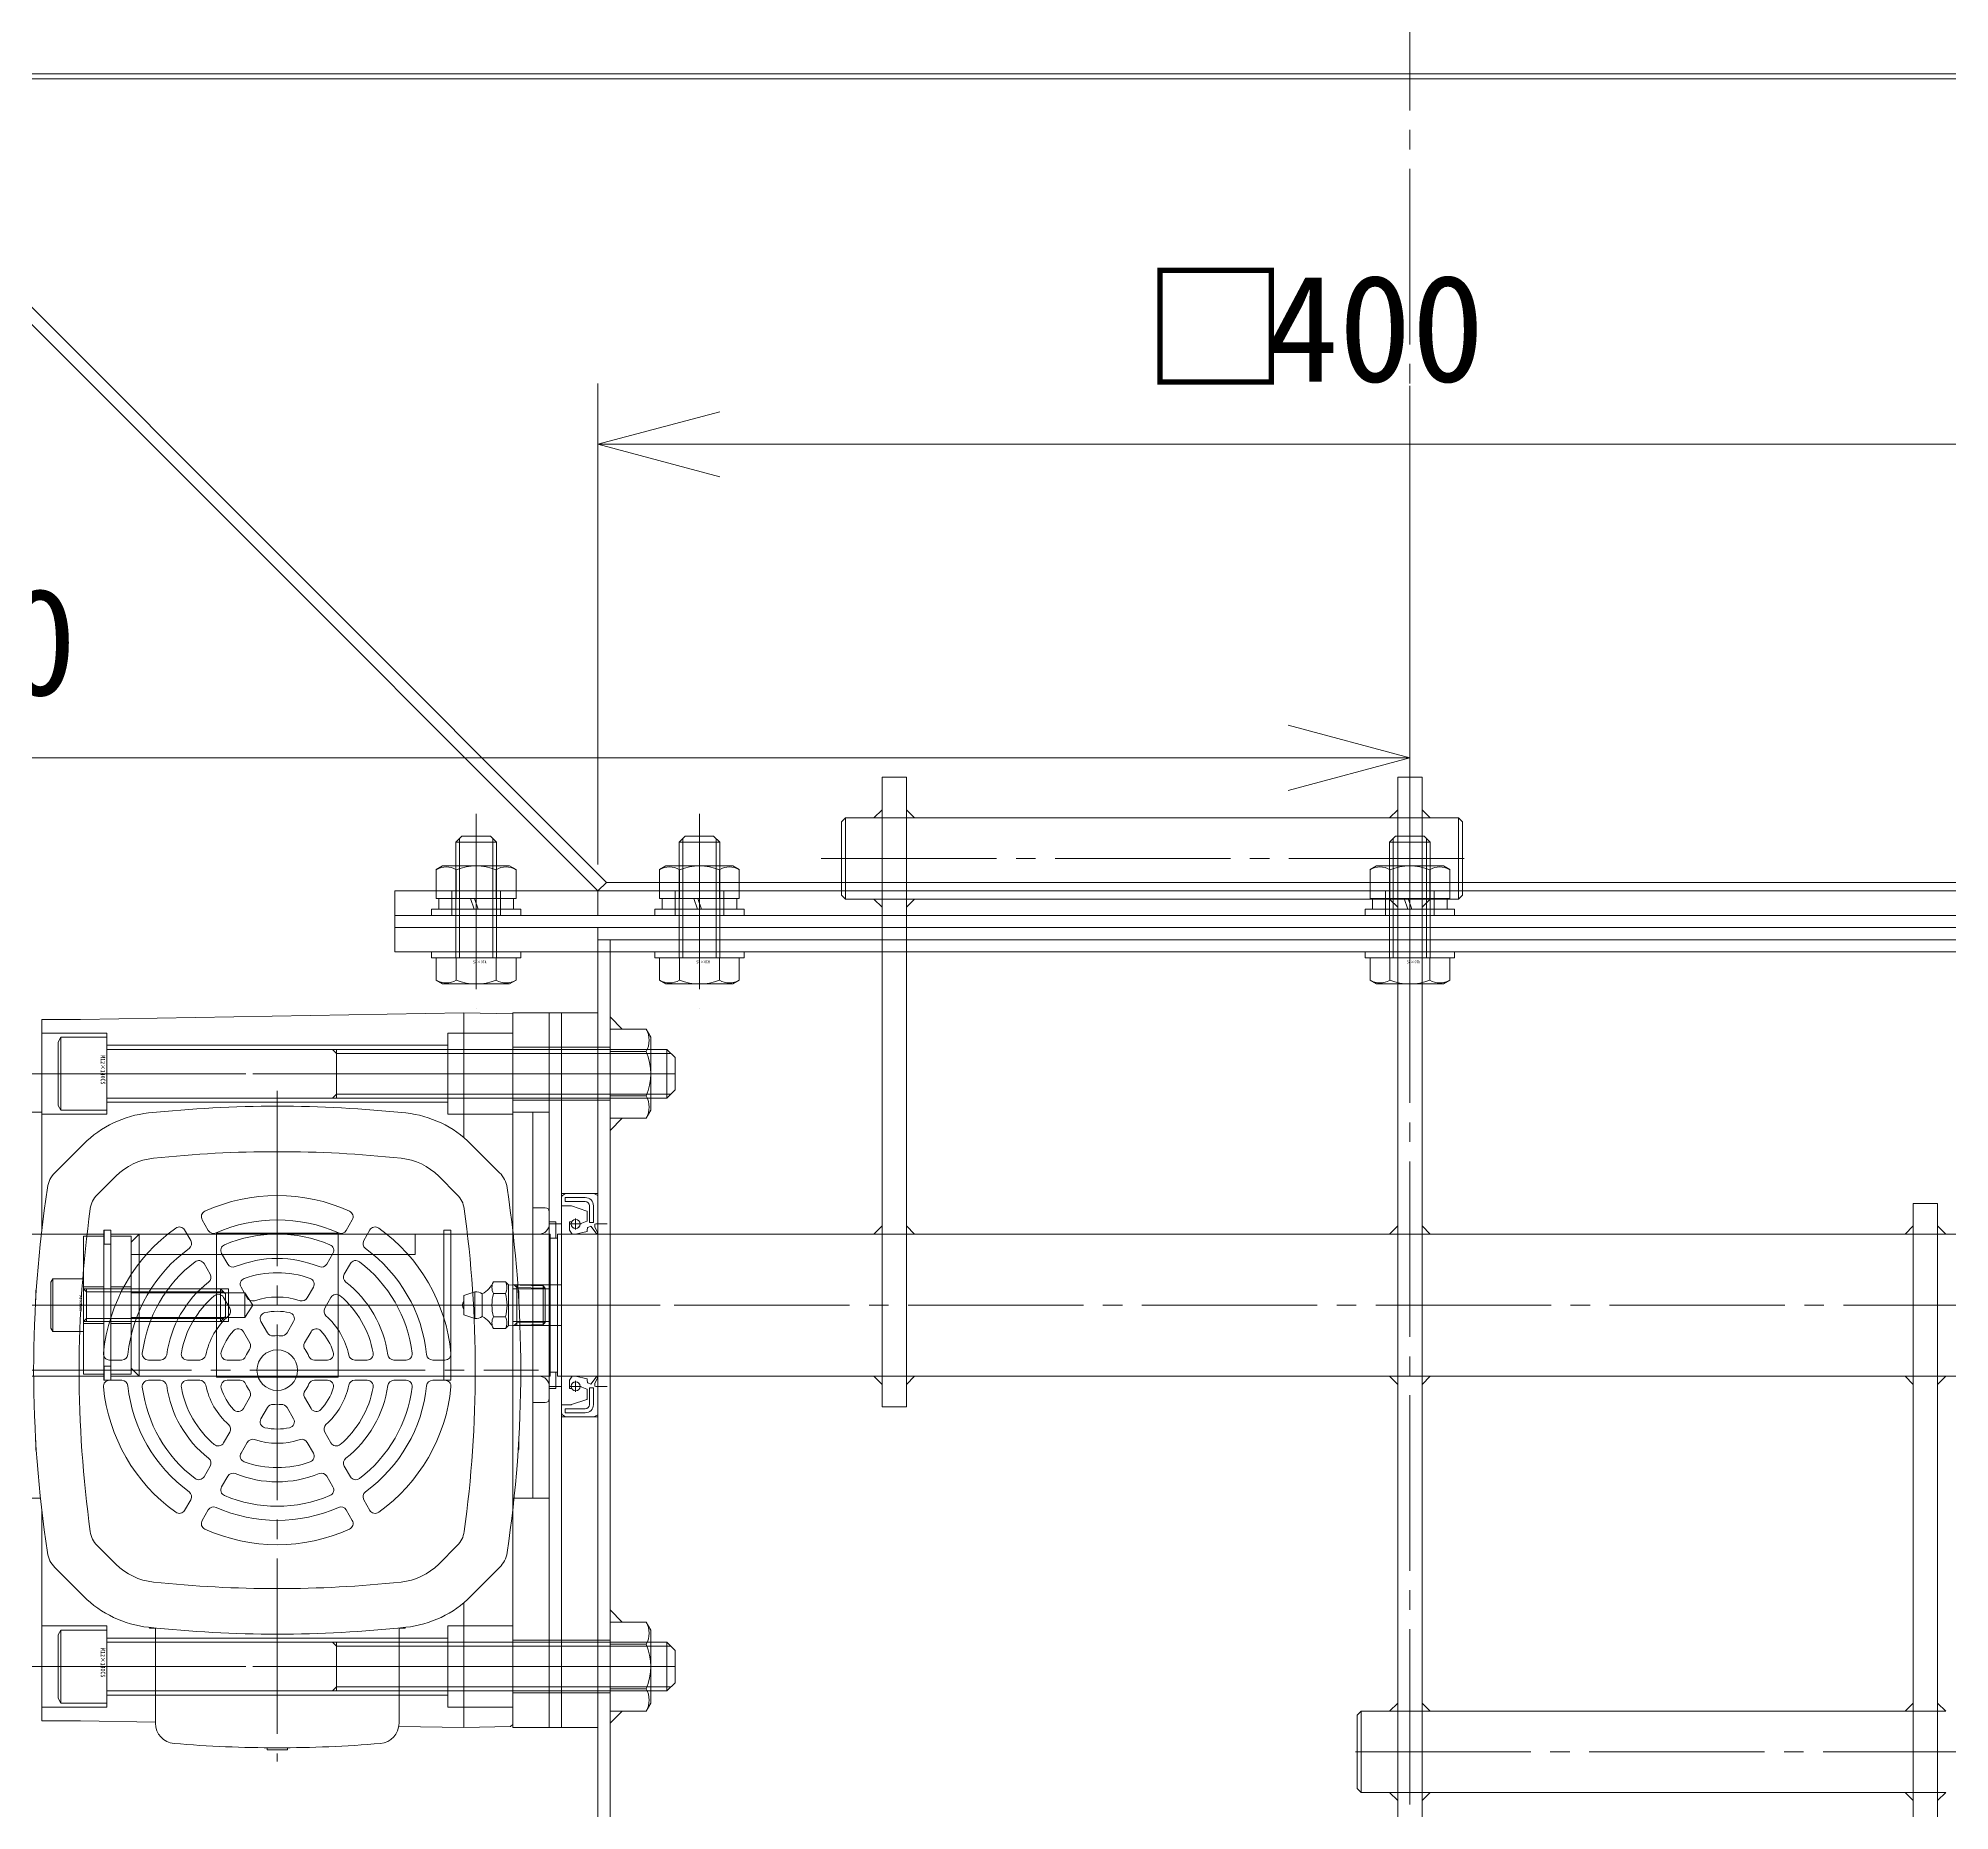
# Model space of a CAD drawing. Units: millimetres at full size. Extents: x -24503 to 24503, y -7436 to 7436.
# Drawn here: x 6899.1 to 7370, y 3170.4 to 3606.9 of the extents above; entities that cross this region are included whole.
import ezdxf
from ezdxf.enums import TextEntityAlignment as Align

# ---------------------------------------------------------------- set-up
doc = ezdxf.new("R2010")
doc.units = ezdxf.units.MM
doc.header["$LTSCALE"] = 4.8
doc.linetypes.add('CHAIN2', pattern=[12, 9, -1, 1, -1])
for name, color, linetype, lineweight in [('0-2_08_DIM', 3, 'Continuous', 9), ('0-4_0', 2, 'Continuous', 9), ('0-8_10_DRAFT', 1, 'Continuous', 9), ('0-C_01_外形線', 134, 'Continuous', 9), ('0-D_03_かくれ線', 5, 'Continuous', 9), ('0-F_04_中心線', 4, 'CHAIN2', 9), ('1-0_02_細線', 6, 'Continuous', 9)]:
    doc.layers.add(name, color=color, linetype=linetype, lineweight=lineweight)
doc.styles.add('Arial', font='')
doc.styles.add('ＭＳ ゴシック', font='')
doc.styles.get('Arial').set_extended_font_data('Arial')
doc.styles.get('ＭＳ ゴシック').set_extended_font_data('MS Gothic')

# ---------------------------------------------------------------- blocks, each defined once
blk = doc.blocks.new('STWS35a_1_1_1')
at = {"layer": '0-4_0'}
for points in [[(1.6, 20.5), (0, 20.5), (0, 16.5), (1.6, 16.5)], [(1.6, -20.5), (0, -20.5), (0, -16.5), (1.6, -16.5)]]:
    blk.add_lwpolyline(points, close=True, dxfattribs=at)
at = {"layer": '0-8_10_DRAFT'}
blk.add_line((1.6, 0), (0, 0), dxfattribs=at)
blk = doc.blocks.new('A$C04153C8E_1_1_1')
at = {"layer": '0-4_0'}
for points in [[(0, 18.5), (-1.6, 18.5), (-1.6, 15), (0, 15)], [(0, -18.5), (-1.6, -18.5), (-1.6, -15), (0, -15)]]:
    blk.add_lwpolyline(points, close=True, dxfattribs=at)
at = {"layer": '0-8_10_DRAFT'}
blk.add_line((0, 0), (-1.6, 0), dxfattribs=at)
blk = doc.blocks.new('GM-SHYF-RH 0.4kW、1／160、＊＊V、60Hzd_1_1')
at = {"layer": '0-4_0'}
for p, q in [((-21, 71.991), (-115.5, 70.342)), ((-21, 71.991), (-21, 41.238)), ((-9, 71.782), (-21, 71.991)), ((-9, 18.615), (-9, 71.782)), ((-125, 70.342), (-125, 18.618)), ((-115.5, 70.342), (-125, 70.342)), ((-109, 64), (-25, 64)), ((-130, 47.5), (-130, -47.5)), ((-130, 47.5), (-125, 47.5)), ((-109, 50), (-25, 50)), ((-9, 47.5), (-4, 47.5)), ((-4, 0), (-4, 47.5)), ((-121.764, 32.616), (-114.697, 39.682)), ((-12.236, 32.616), (-19.303, 39.682)), ((-111.351, 27.184), (-106.775, 31.76)), ((-22.649, 27.184), (-27.225, 31.76)), ((-133, 24), (-130, 24)), ((-1, 24), (-4, 24)), ((-134, 23), (-134, 0)), ((-85.488, 21.023), (-83.981, 18.412)), ((-50.019, 18.412), (-48.512, 21.023)), ((0, 23), (0, 0)), ((-89.818, 18.523), (-88.311, 15.912)), ((-45.689, 15.912), (-44.182, 18.523)), ((-85.04, 10.246), (-83.526, 7.625)), ((-80.709, 12.746), (-79.196, 10.125)), ((-54.804, 10.125), (-53.291, 12.746)), ((-50.474, 7.625), (-48.96, 10.246)), ((-134, -23), (-134, 0)), ((-126.5, 1.331), (-126.5, 3.5)), ((-80.236, 1.925), (-78.708, -0.721)), ((-75.906, 4.425), (-74.378, 1.779)), ((-59.622, 1.779), (-58.094, 4.425)), ((-55.292, -0.721), (-53.764, 1.925)), ((-7.5, 1.331), (-7.5, 3.5)), ((-4, 0), (-4, -47.5)), ((0, -23), (0, 0)), ((-71.02, -4.038), (-69.418, -6.813)), ((-64.582, -6.813), (-62.98, -4.038)), ((-75.35, -6.538), (-73.748, -9.313)), ((-60.252, -9.313), (-58.65, -6.538)), ((-105.292, -13.5), (-108.307, -13.5)), ((-95.723, -13.5), (-98.749, -13.5)), ((-86.085, -13.5), (-89.142, -13.5)), ((-76.165, -13.5), (-79.369, -13.5)), ((-54.631, -13.5), (-57.835, -13.5)), ((-44.858, -13.5), (-47.915, -13.5)), ((-35.251, -13.5), (-38.277, -13.5)), ((-25.693, -13.5), (-28.708, -13.5)), ((-105.292, -18.5), (-108.307, -18.5)), ((-95.723, -18.5), (-98.749, -18.5)), ((-86.085, -18.5), (-89.142, -18.5)), ((-76.165, -18.5), (-79.369, -18.5)), ((-54.631, -18.5), (-57.835, -18.5)), ((-44.858, -18.5), (-47.915, -18.5)), ((-35.251, -18.5), (-38.277, -18.5)), ((-25.693, -18.5), (-28.708, -18.5)), ((-75.35, -25.462), (-73.748, -22.687)), ((-60.252, -22.687), (-58.65, -25.462)), ((-133, -24), (-130, -24)), ((-71.02, -27.962), (-69.418, -25.187)), ((-64.582, -25.187), (-62.98, -27.962)), ((-1, -24), (-4, -24)), ((-80.236, -33.925), (-78.708, -31.278)), ((-55.292, -31.278), (-53.764, -33.925)), ((-126.5, -33.33), (-126.5, -35.5)), ((-75.906, -36.425), (-74.378, -33.778)), ((-59.622, -33.778), (-58.094, -36.425)), ((-7.5, -33.33), (-7.5, -35.5)), ((-85.04, -42.245), (-83.526, -39.625)), ((-80.709, -44.745), (-79.196, -42.125)), ((-54.804, -42.125), (-53.291, -44.745)), ((-50.474, -39.625), (-48.96, -42.245)), ((-130, -47.5), (-125.345, -47.5)), ((-125, -50.618), (-125, -102.342)), ((-89.818, -50.523), (-88.311, -47.911)), ((-85.488, -53.023), (-83.981, -50.411)), ((-50.019, -50.411), (-48.512, -53.023)), ((-45.689, -47.911), (-44.182, -50.523)), ((-9, -50.614), (-9, -103.282)), ((-8.655, -47.5), (-4, -47.5)), ((-111.351, -59.184), (-106.775, -63.76)), ((-22.649, -59.184), (-27.225, -63.76)), ((-121.764, -64.615), (-114.697, -71.682)), ((-12.236, -64.615), (-19.303, -71.682)), ((-21, -73.238), (-21, -103.991)), ((-98.5, -79.345), (-98.5, -79.5)), ((-98.5, -79.5), (-96.992, -79.5)), ((-97, -102.939), (-97, -79.5)), ((-37.008, -79.5), (-35.5, -79.5)), ((-37, -102.939), (-37, -79.499)), ((-35.5, -79.345), (-35.5, -79.5)), ((-109, -82), (-25, -82)), ((-109, -96), (-25, -96)), ((-115.5, -102.342), (-125, -102.342)), ((-96.992, -102.665), (-115.5, -102.342)), ((-9, -103.282), (-9.499, -103.791)), ((-21, -103.991), (-37.06, -103.711)), ((-9.499, -103.791), (-21, -103.991)), ((-69.5, -109.5), (-69.5, -108.989)), ((-69.5, -109.5), (-64.5, -109.5)), ((-64.5, -109.5), (-64.5, -108.989))]:
    blk.add_line(p, q, dxfattribs=at)
at = {"layer": '0-4_0', "linetype": 'CHAIN2'}
for p, q in [((-127.544, 57), (-6.243, 57)), ((-67, 52.811), (-67, -112.331)), ((-131.331, -16), (-2.669, -16)), ((-127.544, -89), (-6.243, -89))]:
    blk.add_line(p, q, dxfattribs=at)
at = {"layer": '0-4_0'}
for points in [[(-125, 67), (-109, 67), (-109, 47), (-125, 47)], [(-9, 67), (-25, 67), (-25, 47), (-9, 47)], [(-125, -79), (-109, -79), (-109, -99), (-125, -99)], [(-9, -79), (-25, -79), (-25, -99), (-9, -99)]]:
    blk.add_lwpolyline(points, dxfattribs=at)
blk.add_circle((-67, -16), 5, dxfattribs=at)
for centre, radius, start, end in [((-95.888, 20.873), 26.6, 96.05199, 135), ((-67, -251.6), 300.6, 83.94801, 96.05199), ((-38.112, 20.873), 26.6, 45, 83.94801), ((-67, -251.6), 289.397, 90, 96.05199), ((-67, -251.6), 289.397, 83.94801, 90), ((-95.888, 20.873), 15.397, 96.05199, 135), ((-38.112, 20.873), 15.397, 45, 83.94801), ((173.6, -16), 300.6, 171.40292, 180), ((-117.097, 27.949), 6.6, 135, 171.40292), ((-16.903, 27.949), 6.6, 8.59708, 45), ((-307.6, -16), 300.6, 0, 8.59708), ((-133, 23), 1, 90, 180), ((173.6, -16), 289.397, 172.10201, 180), ((-107.109, 22.942), 6, 135, 172.10201), ((-67, -16), 43, 65.53107, 114.46893), ((-26.891, 22.942), 6, 7.89799, 45), ((-307.6, -16), 289.397, 0, 7.89799), ((-1, 23), 1, 0, 90), ((-67, -16), 43, 125.53107, 174.46893), ((-91.117, 17.773), 1.5, 30, 125.53107), ((-84.189, 21.773), 1.5, 114.46893, 210), ((-67, -16), 37, 65.96357, 114.03643), ((-49.811, 21.773), 1.5, 330, 65.53107), ((-42.883, 17.773), 1.5, 54.46893, 150), ((-67, -16), 43, 5.53107, 54.46893), ((-89.61, 15.162), 1.5, 305.96357, 30), ((-82.682, 19.162), 1.5, 210, 294.03643), ((-79.41, 13.496), 1.5, 112.81924, 210), ((-67, -16), 33.5, 67.18076, 112.81924), ((-54.59, 13.496), 1.5, 330, 67.18076), ((-51.318, 19.162), 1.5, 245.96357, 330), ((-44.39, 15.162), 1.5, 150, 234.03643), ((-67, -16), 37, 125.96357, 174.03643), ((-67, -16), 33.5, 127.18076, 172.81924), ((-86.339, 9.496), 1.5, 30, 127.18076), ((-77.897, 10.875), 1.5, 210, 292.07186), ((-67, -16), 27.5, 67.92814, 112.07186), ((-56.103, 10.875), 1.5, 247.92814, 330), ((-47.661, 9.496), 1.5, 52.81924, 150), ((-67, -16), 33.5, 7.18076, 52.81924), ((-67, -16), 37, 5.96357, 54.03643), ((-67, -16), 27.5, 127.92814, 172.07186), ((-84.826, 6.875), 1.5, 307.92814, 30), ((-74.607, 5.175), 1.5, 109.75965, 210), ((-67, -16), 24, 70.24035, 109.75965), ((-59.393, 5.175), 1.5, 330, 70.24035), ((-49.174, 6.875), 1.5, 150, 232.07186), ((-67, -16), 27.5, 7.92814, 52.07186), ((-126, 3.5), 0.5, 133.31043, 180), ((-67, -16), 24, 130.24035, 169.75965), ((-81.535, 1.175), 1.5, 30, 130.24035), ((-73.079, 2.529), 1.5, 210, 288.163), ((-67, -16), 18, 71.837, 108.163), ((-60.921, 2.529), 1.5, 251.837, 330), ((-52.465, 1.175), 1.5, 49.75965, 150), ((-67, -16), 24, 10.24035, 49.75965), ((-8, 3.5), 0.5, 0, 46.68957), ((-67, -16), 18, 131.837, 168.163), ((-80.007, -1.471), 1.5, 311.837, 30), ((-69.721, -3.288), 1.5, 102.07979, 210), ((-67, -16), 14.5, 77.92021, 102.07979), ((-64.279, -3.288), 1.5, 330, 77.92021), ((-53.993, -1.471), 1.5, 150, 228.163), ((-67, -16), 18, 11.837, 48.163), ((-67, -16), 14.5, 137.92021, 162.07979), ((-76.649, -7.288), 1.5, 30, 137.92021), ((-75.047, -10.063), 1.5, 323.57818, 30), ((-68.118, -6.063), 1.5, 210, 276.42182), ((-67, -16), 8.5, 83.57818, 96.42182), ((-65.882, -6.063), 1.5, 263.57818, 330), ((-58.953, -10.063), 1.5, 150, 216.42182), ((-57.351, -7.288), 1.5, 42.07979, 150), ((-67, -16), 14.5, 17.92021, 42.07979), ((-108.307, -12), 1.5, 174.46893, 270), ((-105.292, -12), 1.5, 270, 354.03643), ((-98.749, -12), 1.5, 172.81924, 270), ((-95.723, -12), 1.5, 270, 352.07186), ((-89.142, -12), 1.5, 169.75965, 270), ((-86.085, -12), 1.5, 270, 348.163), ((-79.369, -12), 1.5, 162.07979, 270), ((-76.165, -12), 1.5, 270, 336.42182), ((-67, -16), 8.5, 143.57818, 156.42182), ((-67, -16), 8.5, 23.57818, 36.42182), ((-57.835, -12), 1.5, 203.57818, 270), ((-54.631, -12), 1.5, 270, 17.92021), ((-47.915, -12), 1.5, 191.837, 270), ((-44.858, -12), 1.5, 270, 10.24035), ((-38.277, -12), 1.5, 187.92814, 270), ((-35.251, -12), 1.5, 270, 7.18076), ((-28.708, -12), 1.5, 185.96357, 270), ((-25.693, -12), 1.5, 270, 5.53107), ((173.6, -16), 300.6, 180, 188.59708), ((173.6, -16), 289.397, 180, 187.89799), ((-108.307, -20), 1.5, 90, 185.53107), ((-105.292, -20), 1.5, 5.96357, 90), ((-98.749, -20), 1.5, 90, 187.18076), ((-95.723, -20), 1.5, 7.92814, 90), ((-89.142, -20), 1.5, 90, 190.24035), ((-86.085, -20), 1.5, 11.837, 90), ((-79.369, -20), 1.5, 90, 197.92021), ((-76.165, -20), 1.5, 23.57818, 90), ((-57.835, -20), 1.5, 90, 156.42182), ((-54.631, -20), 1.5, 342.07979, 90), ((-47.915, -20), 1.5, 90, 168.163), ((-44.858, -20), 1.5, 349.75965, 90), ((-38.277, -20), 1.5, 90, 172.07186), ((-35.251, -20), 1.5, 352.81924, 90), ((-28.708, -20), 1.5, 90, 174.03643), ((-25.693, -20), 1.5, 354.46893, 90), ((-307.6, -16), 289.397, 352.10201, 0), ((-307.6, -16), 300.6, 351.40292, 0), ((-133, -23), 1, 180, 270), ((-67, -16), 43, 185.53107, 234.46893), ((-67, -16), 37, 185.96357, 234.03643), ((-67, -16), 33.5, 187.18076, 232.81924), ((-67, -16), 27.5, 187.92814, 232.07186), ((-67, -16), 24, 190.24035, 229.75965), ((-67, -16), 18, 191.837, 228.163), ((-67, -16), 14.5, 197.92021, 222.07979), ((-67, -16), 8.5, 203.57818, 216.42182), ((-75.047, -21.937), 1.5, 330, 36.42182), ((-58.953, -21.937), 1.5, 143.57818, 210), ((-67, -16), 8.5, 323.57818, 336.42182), ((-67, -16), 14.5, 317.92021, 342.07979), ((-67, -16), 18, 311.837, 348.163), ((-67, -16), 24, 310.24035, 349.75965), ((-67, -16), 27.5, 307.92814, 352.07186), ((-67, -16), 33.5, 307.18076, 352.81924), ((-67, -16), 37, 305.96357, 354.03643), ((-67, -16), 43, 305.53107, 354.46893), ((-1, -23), 1, 270, 0), ((-76.649, -24.712), 1.5, 222.07979, 330), ((-69.721, -28.712), 1.5, 150, 257.92021), ((-68.118, -25.937), 1.5, 83.57818, 150), ((-67, -16), 8.5, 263.57818, 276.42182), ((-65.882, -25.937), 1.5, 30, 96.42182), ((-64.279, -28.712), 1.5, 282.07979, 30), ((-57.351, -24.712), 1.5, 210, 317.92021), ((-80.007, -30.528), 1.5, 330, 48.163), ((-67, -16), 14.5, 257.92021, 282.07979), ((-53.993, -30.528), 1.5, 131.837, 210), ((-126, -35.5), 0.5, 180, 226.68957), ((-81.535, -33.175), 1.5, 229.75965, 330), ((-74.607, -37.175), 1.5, 150, 250.24035), ((-73.079, -34.528), 1.5, 71.837, 150), ((-67, -16), 18, 251.837, 288.163), ((-60.921, -34.528), 1.5, 30, 108.163), ((-59.393, -37.175), 1.5, 289.75965, 30), ((-52.465, -33.175), 1.5, 210, 310.24035), ((-8, -35.5), 0.5, 313.31043, 0), ((-86.339, -41.495), 1.5, 232.81924, 330), ((-84.826, -38.875), 1.5, 330, 52.07186), ((-77.897, -42.875), 1.5, 67.92814, 150), ((-67, -16), 27.5, 247.92814, 292.07186), ((-67, -16), 24, 250.24035, 289.75965), ((-56.103, -42.875), 1.5, 30, 112.07186), ((-49.174, -38.875), 1.5, 127.92814, 210), ((-47.661, -41.495), 1.5, 210, 307.18076), ((-89.61, -47.161), 1.5, 330, 54.03643), ((-79.41, -45.495), 1.5, 150, 247.18076), ((-67, -16), 33.5, 247.18076, 292.81924), ((-54.59, -45.495), 1.5, 292.81924, 30), ((-44.39, -47.161), 1.5, 125.96357, 210), ((-91.117, -49.773), 1.5, 234.46893, 330), ((-82.682, -51.161), 1.5, 65.96357, 150), ((-67, -16), 37, 245.96357, 294.03643), ((-51.318, -51.161), 1.5, 30, 114.03643), ((-42.883, -49.773), 1.5, 210, 305.53107), ((-107.109, -54.941), 6, 187.89799, 225), ((-84.189, -53.773), 1.5, 150, 245.53107), ((-67, -16), 43, 245.53107, 294.46893), ((-49.811, -53.773), 1.5, 294.46893, 30), ((-26.891, -54.941), 6, 315, 352.10201), ((-117.097, -59.948), 6.6, 188.59708, 225), ((-16.903, -59.948), 6.6, 315, 351.40292), ((-95.888, -52.873), 15.397, 225, 263.94801), ((-38.112, -52.873), 15.397, 276.05199, 315), ((-67, 219.6), 289.397, 263.94801, 270), ((-67, 219.6), 289.397, 270, 276.05199), ((-95.888, -52.873), 26.6, 225, 263.94801), ((-38.112, -52.873), 26.6, 276.05199, 315), ((-67, 219.6), 300.6, 263.94801, 276.05199), ((-92, -102.939), 5, 180, 265.13859), ((-42, -102.939), 5, 274.86141, 0), ((-67, 191), 300, 265.13859, 270), ((-67, 191), 300, 270, 274.86141)]:
    blk.add_arc(centre, radius, start, end, dxfattribs=at)
at = {"layer": '0-8_10_DRAFT'}
for p, q in [((-109.75, 17.5), (-131.5, 17.5)), ((-108, 18.5), (-109.75, 18.5)), ((-109.75, 18.5), (-109.75, -18.5)), ((-108, 18.5), (-108, -18.5)), ((-108, 17.5), (-82, 17.5)), ((-82, 17.7), (-52, 17.7)), ((-52, 17.7), (-52, -17.7)), ((-52, 17.5), (-26, 17.5)), ((-26, 18.5), (-24.25, 18.5)), ((-26, 18.5), (-26, -18.5)), ((-24.25, 18.5), (-24.25, -18.5)), ((-24.25, 17.5), (-2.5, 17.5)), ((0, 0), (-134, 0)), ((-109.75, -17.5), (-131.5, -17.5)), ((-108, -18.5), (-109.75, -18.5)), ((-108, -17.5), (-82, -17.5)), ((-52, -17.5), (-26, -17.5)), ((-26, -18.5), (-24.25, -18.5)), ((-24.25, -17.5), (-2.5, -17.5))]:
    blk.add_line(p, q, dxfattribs=at)
blk.add_lwpolyline([(-82, 17.7), (-82, -17.7), (-52, -17.7)], dxfattribs=at)
for centre, start, end in [((-131.5, 20), 180, 270), ((-2.5, 20), 270, 0), ((-131.5, -20), 90, 180), ((-2.5, -20), 0, 90)]:
    blk.add_arc(centre, 2.5, start, end, dxfattribs=at)
blk = doc.blocks.new('A$C4DAF1A7E_1_1')
at = {"layer": '0-4_0'}
for name in ['GM-SHYF-RH 0.4kW、1／160、＊＊V、60Hzd_1_1', 'STWS35a_1_1_1']:
    blk.add_blockref(name, (-15, 0), dxfattribs=at)
at = {"layer": '0-4_0', "xscale": -1, "rotation": 180}
blk.add_blockref('A$C04153C8E_1_1_1', (-123, 0), dxfattribs=at)
blk = doc.blocks.new('_Open30')
at = {"layer": '0-2_08_DIM'}
blk.add_line((0, 0), (-1, 0), dxfattribs=at)
blk.add_lwpolyline([(-1, 0.26795), (0, 0), (-1, -0.26795)], dxfattribs=at)

msp = doc.modelspace()

# ---------------------------------------------------------------- linework, layer by layer
at = {"layer": '0-2_08_DIM', "color": 4}
for p, q in [((7036.954, 3403.438), (7036.954, 3521.924)), ((7236.954, 3521.343), (7236.954, 3414.716)), ((7066.954, 3506.924), (7406.954, 3506.924)), ((6606.954, 3429.716), (7206.954, 3429.716))]:
    msp.add_line(p, q, dxfattribs=at)
at = {"layer": '0-4_0', "color": 134}
for p, q in [((6986.954, 3390.938), (6986.954, 3387.938)), ((7036.954, 3057.938), (7036.954, 3381.938))]:
    msp.add_line(p, q, dxfattribs=at)
for points in [[(7436.954, 3396.938), (7036.954, 3396.938), (6836.954, 3596.938), (6836.954, 4250.938), (7636.954, 4250.938), (7636.954, 3596.938)], [(6986.954, 3381.938), (7486.954, 3381.938), (7486.954, 3387.938), (6986.954, 3387.938)], [(7015.954, 3190.938), (7015.954, 3366.938), (7024.954, 3366.938), (7024.954, 3190.938)], [(7024.954, 3190.938), (7024.954, 3366.938), (7027.954, 3366.938), (7027.954, 3190.938)], [(7027.954, 3190.938), (7027.954, 3366.938), (7036.954, 3366.938), (7036.954, 3190.938)]]:
    msp.add_lwpolyline(points, close=True, dxfattribs=at)
for points in [[(7171.454, 3390.938), (7302.454, 3390.938), (7486.954, 3390.938)], [(7171.454, 3387.938), (7302.454, 3387.938), (7486.954, 3387.938)]]:
    msp.add_lwpolyline(points, dxfattribs=at)
at = {"layer": '0-C_01_外形線'}
for p, q in [((6836.954, 3596.938), (7636.954, 3596.938)), ((7001.954, 3408.938), (7003.454, 3410.438)), ((7003.454, 3410.438), (7010.454, 3410.438)), ((7011.954, 3408.938), (7010.454, 3410.438)), ((7056.954, 3408.938), (7058.454, 3410.438)), ((7058.454, 3410.438), (7065.454, 3410.438)), ((7066.954, 3408.938), (7065.454, 3410.438)), ((7231.954, 3408.938), (7233.454, 3410.438)), ((7233.454, 3410.438), (7240.454, 3410.438)), ((7241.954, 3408.938), (7240.454, 3410.438)), ((7001.954, 3408.938), (7011.954, 3408.938)), ((7001.954, 3403.088), (7001.954, 3408.938)), ((7011.954, 3403.088), (7011.954, 3408.938)), ((7056.954, 3408.938), (7066.954, 3408.938)), ((7056.954, 3403.088), (7056.954, 3408.938)), ((7066.954, 3403.088), (7066.954, 3408.938)), ((7231.954, 3408.938), (7241.954, 3408.938)), ((7231.954, 3403.088), (7231.954, 3408.938)), ((7241.954, 3403.088), (7241.954, 3408.938)), ((6997.139, 3402.184), (6998.704, 3403.088)), ((6997.139, 3395.088), (6997.139, 3402.184)), ((7015.204, 3403.088), (6998.704, 3403.088)), ((7002.046, 3395.088), (7002.046, 3402.184)), ((7011.861, 3395.088), (7011.861, 3402.184)), ((7016.769, 3402.184), (7015.204, 3403.088)), ((7016.769, 3395.088), (7016.769, 3402.184)), ((7052.139, 3402.184), (7053.704, 3403.088)), ((7052.139, 3395.088), (7052.139, 3402.184)), ((7070.204, 3403.088), (7053.704, 3403.088)), ((7057.046, 3395.088), (7057.046, 3402.184)), ((7066.861, 3395.088), (7066.861, 3402.184)), ((7071.769, 3402.184), (7070.204, 3403.088)), ((7071.769, 3395.088), (7071.769, 3402.184)), ((7227.139, 3402.184), (7228.704, 3403.088)), ((7227.139, 3395.088), (7227.139, 3402.184)), ((7245.204, 3403.088), (7228.704, 3403.088)), ((7232.046, 3395.088), (7232.046, 3402.184)), ((7241.861, 3395.088), (7241.861, 3402.184)), ((7246.769, 3402.184), (7245.204, 3403.088)), ((7246.769, 3395.088), (7246.769, 3402.184)), ((7016.769, 3395.088), (6997.139, 3395.088)), ((7005.544, 3395.088), (6997.754, 3395.088)), ((6997.754, 3395.088), (6997.754, 3392.438)), ((7006.454, 3392.438), (7005.544, 3395.088)), ((7016.154, 3395.088), (7006.544, 3395.088)), ((7007.454, 3392.438), (7006.544, 3395.088)), ((7016.154, 3392.438), (7016.154, 3395.088)), ((7071.769, 3395.088), (7052.139, 3395.088)), ((7060.544, 3395.088), (7052.754, 3395.088)), ((7052.754, 3395.088), (7052.754, 3392.438)), ((7061.454, 3392.438), (7060.544, 3395.088)), ((7071.154, 3395.088), (7061.544, 3395.088)), ((7062.454, 3392.438), (7061.544, 3395.088)), ((7071.154, 3392.438), (7071.154, 3395.088)), ((7246.769, 3395.088), (7227.139, 3395.088)), ((7235.544, 3395.088), (7227.754, 3395.088)), ((7227.754, 3395.088), (7227.754, 3392.438)), ((7236.454, 3392.438), (7235.544, 3395.088)), ((7246.154, 3395.088), (7236.544, 3395.088)), ((7237.454, 3392.438), (7236.544, 3395.088)), ((7246.154, 3392.438), (7246.154, 3395.088)), ((6986.954, 3390.938), (7171.454, 3390.938)), ((7006.454, 3392.438), (6997.754, 3392.438)), ((7016.154, 3392.438), (7007.454, 3392.438)), ((7061.454, 3392.438), (7052.754, 3392.438)), ((7071.154, 3392.438), (7062.454, 3392.438)), ((7236.454, 3392.438), (7227.754, 3392.438)), ((7246.154, 3392.438), (7237.454, 3392.438)), ((6986.954, 3387.938), (7171.454, 3387.938)), ((6997.139, 3380.438), (6997.139, 3374.941)), ((7016.769, 3380.438), (6997.139, 3380.438)), ((7002.046, 3380.438), (7002.046, 3374.941)), ((7011.861, 3380.438), (7011.861, 3374.941)), ((7016.769, 3380.438), (7016.769, 3374.941)), ((7052.139, 3380.438), (7052.139, 3374.941)), ((7071.769, 3380.438), (7052.139, 3380.438)), ((7057.046, 3380.438), (7057.046, 3374.941)), ((7066.861, 3380.438), (7066.861, 3374.941)), ((7071.769, 3380.438), (7071.769, 3374.941)), ((7227.139, 3380.438), (7227.139, 3374.941)), ((7246.769, 3380.438), (7227.139, 3380.438)), ((7232.046, 3380.438), (7232.046, 3374.941)), ((7241.861, 3380.438), (7241.861, 3374.941)), ((7246.769, 3380.438), (7246.769, 3374.941)), ((6997.139, 3374.941), (6998.704, 3374.038)), ((6998.704, 3374.038), (7015.204, 3374.038)), ((7016.769, 3374.941), (7015.204, 3374.038)), ((7052.139, 3374.941), (7053.704, 3374.038)), ((7053.704, 3374.038), (7070.204, 3374.038)), ((7071.769, 3374.941), (7070.204, 3374.038)), ((7227.139, 3374.941), (7228.704, 3374.038)), ((7228.704, 3374.038), (7245.204, 3374.038)), ((7246.769, 3374.941), (7245.204, 3374.038))]:
    msp.add_line(p, q, dxfattribs=at)
for points in [[(6986.954, 3390.938), (7486.954, 3390.938), (7486.954, 3396.938), (6986.954, 3396.938)], [(6995.954, 3390.938), (7017.954, 3390.938), (7017.954, 3392.438), (6995.954, 3392.438)], [(7050.954, 3390.938), (7072.954, 3390.938), (7072.954, 3392.438), (7050.954, 3392.438)], [(7225.954, 3390.938), (7247.954, 3390.938), (7247.954, 3392.438), (7225.954, 3392.438)], [(7017.954, 3381.938), (6995.954, 3381.938), (6995.954, 3380.438), (7017.954, 3380.438)], [(7072.954, 3381.938), (7050.954, 3381.938), (7050.954, 3380.438), (7072.954, 3380.438)], [(7247.954, 3381.938), (7225.954, 3381.938), (7225.954, 3380.438), (7247.954, 3380.438)]]:
    msp.add_lwpolyline(points, close=True, dxfattribs=at)
for centre, radius, start, end in [((6999.592, 3397.934), 4.907, 60.00001, 119.99999), ((7006.954, 3389.308), 13.779, 69.136, 110.864), ((7014.315, 3397.934), 4.907, 60.00001, 119.99999), ((7054.592, 3397.934), 4.907, 60.00001, 119.99999), ((7061.954, 3389.308), 13.779, 69.136, 110.864), ((7069.315, 3397.934), 4.907, 60.00001, 119.99999), ((7229.592, 3397.934), 4.907, 60.00001, 119.99999), ((7236.954, 3389.308), 13.779, 69.136, 110.864), ((7244.315, 3397.934), 4.907, 60.00001, 119.99999), ((6999.592, 3379.191), 4.907, 240.00001, 299.99999), ((7006.954, 3387.817), 13.779, 249.136, 290.864), ((7014.315, 3379.191), 4.907, 240.00001, 299.99999), ((7054.592, 3379.191), 4.907, 240.00001, 299.99999), ((7061.954, 3387.817), 13.779, 249.136, 290.864), ((7069.315, 3379.191), 4.907, 240.00001, 299.99999), ((7229.592, 3379.191), 4.907, 240.00001, 299.99999), ((7236.954, 3387.817), 13.779, 249.136, 290.864), ((7244.315, 3379.191), 4.907, 240.00001, 299.99999)]:
    msp.add_arc(centre, radius, start, end, dxfattribs=at)
at = {"layer": '0-D_03_かくれ線'}
for p, q in [((6839.954, 3598.18), (7633.954, 3598.18)), ((6839.954, 3598.18), (7039.075, 3399.059)), ((7106.954, 3414.938), (7112.954, 3414.938)), ((7112.954, 3414.938), (7233.954, 3414.937)), ((7233.954, 3414.938), (7239.954, 3414.938)), ((7001.954, 3380.438), (7001.954, 3403.088)), ((7002.854, 3380.438), (7002.854, 3403.088)), ((7011.054, 3380.438), (7011.054, 3403.088)), ((7011.954, 3380.438), (7011.954, 3403.088)), ((7056.954, 3380.438), (7056.954, 3403.088)), ((7057.854, 3380.438), (7057.854, 3403.088)), ((7066.054, 3380.438), (7066.054, 3403.088)), ((7066.954, 3380.438), (7066.954, 3403.088)), ((7231.954, 3380.438), (7231.954, 3403.088)), ((7232.854, 3380.438), (7232.854, 3403.088)), ((7241.054, 3380.438), (7241.054, 3403.088)), ((7241.954, 3380.438), (7241.954, 3403.088)), ((7000.954, 3396.938), (7000.954, 3390.938)), ((7012.954, 3396.938), (7012.954, 3390.938)), ((7036.954, 3396.938), (7039.075, 3399.059)), ((7036.954, 3396.938), (7036.954, 3390.938)), ((7055.954, 3396.938), (7055.954, 3390.938)), ((7067.954, 3396.938), (7067.954, 3390.938)), ((7230.954, 3396.938), (7230.954, 3390.938)), ((7242.954, 3396.938), (7242.954, 3390.938)), ((7106.954, 3394.938), (7112.954, 3394.938)), ((7112.954, 3394.938), (7233.954, 3394.937)), ((7233.954, 3394.938), (7239.954, 3394.938)), ((7036.954, 3387.938), (7036.954, 3381.938)), ((7036.954, 3384.938), (7436.954, 3384.938)), ((7036.954, 3384.938), (7036.954, 3381.938)), ((7039.954, 3057.938), (7039.954, 3384.938)), ((7039.954, 3362.907), (7048.816, 3362.907)), ((7039.954, 3362.907), (7039.954, 3340.968)), ((7048.816, 3362.907), (7049.954, 3360.938)), ((6904.653, 3360.938), (6903.953, 3359.725)), ((6903.953, 3344.15), (6903.953, 3359.725)), ((6904.653, 3342.938), (6904.653, 3360.938)), ((6915.953, 3360.938), (6904.653, 3360.938)), ((6915.953, 3342.938), (6915.953, 3360.938)), ((6915.953, 3357.938), (7049.953, 3357.938)), ((6972.535, 3356.938), (6971.535, 3357.938)), ((6972.535, 3345.938), (6972.535, 3357.938)), ((7024.954, 3358.438), (7015.954, 3358.438)), ((7027.954, 3358.438), (7024.954, 3358.438)), ((7036.954, 3358.438), (7027.954, 3358.438)), ((7039.954, 3358.438), (7036.954, 3358.438)), ((7039.954, 3357.422), (7048.816, 3357.422)), ((7049.953, 3357.938), (7053.953, 3357.938)), ((7049.954, 3360.938), (7049.954, 3342.938)), ((7053.953, 3357.938), (7055.953, 3355.938)), ((7053.953, 3345.938), (7053.953, 3357.938)), ((6972.535, 3356.938), (7049.953, 3356.938)), ((7049.953, 3356.938), (7054.953, 3356.938)), ((7055.953, 3347.938), (7055.953, 3355.938)), ((7053.953, 3345.938), (7055.953, 3347.938)), ((6904.653, 3342.938), (6903.953, 3344.15)), ((6915.953, 3345.938), (7049.953, 3345.938)), ((6972.535, 3346.938), (6971.535, 3345.938)), ((6972.535, 3346.938), (7049.953, 3346.938)), ((7024.954, 3345.438), (7015.954, 3345.438)), ((7027.954, 3345.438), (7024.954, 3345.438)), ((7036.954, 3345.438), (7027.954, 3345.438)), ((7039.954, 3345.438), (7036.954, 3345.438)), ((7039.954, 3346.453), (7048.816, 3346.453)), ((7049.953, 3346.938), (7054.953, 3346.938)), ((7049.953, 3345.938), (7053.953, 3345.938)), ((6915.953, 3342.938), (6904.653, 3342.938)), ((7024.954, 3342.438), (7015.954, 3342.438)), ((7039.954, 3340.968), (7048.816, 3340.968)), ((7048.816, 3340.968), (7049.954, 3342.938)), ((7036.954, 3322.439), (7027.954, 3322.439)), ((7028.904, 3320.438), (7033.847, 3320.438)), ((7028.985, 3322.438), (7035.93, 3322.438)), ((7028.985, 3322.438), (7035.93, 3322.438)), ((7035.975, 3322.427), (7036.898, 3321.965)), ((7035.975, 3322.427), (7036.898, 3321.965)), ((7036.954, 3321.876), (7036.954, 3315.038)), ((7030.437, 3319.438), (7028.054, 3319.438)), ((7029.954, 3313.482), (7029.954, 3315.357)), ((7030.054, 3315.457), (7030.484, 3315.457)), ((7034.214, 3318.127), (7030.47, 3319.432)), ((7032.554, 3314.938), (7034.217, 3315.588)), ((7034.281, 3315.681), (7034.281, 3318.033)), ((6923.955, 3277.438), (6923.955, 3312.438)), ((6991.955, 3307.438), (6991.955, 3312.438)), ((7027.954, 3314.939), (7024.954, 3314.939)), ((7025.205, 3312.438), (7025.205, 3277.438)), ((7025.205, 3311.438), (7026.955, 3311.438)), ((7026.955, 3312.438), (7026.955, 3277.438)), ((7026.955, 3312.438), (7106.954, 3312.438)), ((7027.954, 3312.438), (7036.954, 3312.438)), ((7035.186, 3314.354), (7034.495, 3314.073)), ((7036.854, 3314.938), (7036.401, 3314.938)), ((7039.254, 3314.938), (7036.954, 3314.938)), ((7112.954, 3312.438), (7106.954, 3312.438)), ((7106.954, 3312.438), (7112.954, 3312.438)), ((7112.954, 3312.438), (7233.954, 3312.438)), ((7239.955, 3312.438), (7233.955, 3312.438)), ((7239.954, 3312.437), (7360.954, 3312.438)), ((7360.954, 3312.438), (7366.954, 3312.438)), ((7366.954, 3312.438), (7360.954, 3312.438)), ((6991.955, 3307.438), (6921.955, 3307.438)), ((6902.703, 3301.438), (6902.203, 3300.572)), ((6902.703, 3288.438), (6902.703, 3301.438)), ((6910.203, 3301.438), (6902.703, 3301.438)), ((6910.203, 3288.438), (6910.203, 3301.438)), ((6902.203, 3289.304), (6902.203, 3300.572)), ((6915.203, 3299.438), (6910.203, 3299.438)), ((6910.953, 3298.188), (6910.203, 3298.938)), ((6910.953, 3290.938), (6910.953, 3298.938)), ((6910.953, 3298.188), (6944.753, 3298.188)), ((6921.955, 3299.438), (6916.955, 3299.438)), ((6945.955, 3298.938), (6921.955, 3298.938)), ((6949.955, 3297.938), (6921.955, 3297.938)), ((6944.003, 3290.938), (6944.003, 3298.938)), ((6945.203, 3292.138), (6945.203, 3297.738)), ((6945.955, 3298.938), (6945.955, 3290.938)), ((6951.957, 3294.938), (6949.955, 3297.938)), ((7003.954, 3297.336), (7006.654, 3298.236)), ((7003.954, 3297.336), (7003.954, 3292.536)), ((7006.654, 3298.236), (7006.654, 3291.636)), ((7008.454, 3297.736), (7008.454, 3292.136)), ((7011.201, 3300.71), (7014.201, 3300.71)), ((7011.201, 3297.823), (7014.201, 3297.823)), ((7014.201, 3300.71), (7014.954, 3299.958)), ((7014.954, 3299.958), (7023.454, 3299.692)), ((7014.954, 3299.936), (7014.954, 3289.936)), ((7014.954, 3297.436), (7014.954, 3297.436)), ((7024.954, 3299.938), (7015.954, 3299.938)), ((7024.954, 3298.938), (7015.954, 3298.938)), ((7016.954, 3299.314), (7016.354, 3299.914)), ((7016.954, 3290.036), (7016.954, 3299.836)), ((7016.954, 3299.314), (7023.954, 3299.095)), ((7023.454, 3299.692), (7023.454, 3290.197)), ((7023.454, 3299.692), (7023.954, 3299.16)), ((7023.954, 3299.16), (7023.954, 3290.697)), ((7027.954, 3299.938), (7024.954, 3299.938)), ((6910.953, 3291.688), (6910.203, 3290.938)), ((6910.953, 3291.688), (6944.753, 3291.688)), ((6949.955, 3291.938), (6951.957, 3294.938)), ((7003.954, 3292.536), (7006.654, 3291.636)), ((7011.201, 3292.05), (7014.201, 3292.05)), ((7014.954, 3294.936), (7014.954, 3294.936)), ((6902.703, 3288.438), (6902.203, 3289.304)), ((6910.203, 3288.438), (6902.703, 3288.438)), ((6915.203, 3290.438), (6910.203, 3290.438)), ((6921.955, 3290.438), (6916.955, 3290.438)), ((6945.955, 3290.938), (6921.955, 3290.938)), ((7011.201, 3289.163), (7014.201, 3289.163)), ((7014.954, 3289.915), (7014.201, 3289.163)), ((7023.437, 3290.18), (7014.954, 3289.915)), ((7024.954, 3290.938), (7015.954, 3290.938)), ((7024.954, 3289.938), (7015.954, 3289.938)), ((7016.954, 3290.559), (7016.354, 3289.959)), ((7023.954, 3290.778), (7016.954, 3290.559)), ((7023.954, 3290.697), (7023.437, 3290.18)), ((7027.954, 3289.938), (7024.954, 3289.938)), ((7025.205, 3278.438), (7026.955, 3278.438)), ((7106.954, 3277.438), (7026.955, 3277.438)), ((7027.954, 3277.438), (7036.954, 3277.438)), ((7112.954, 3277.438), (7106.954, 3277.438)), ((7106.954, 3277.438), (7112.954, 3277.438)), ((7233.955, 3277.438), (7112.954, 3277.438)), ((7239.955, 3277.438), (7233.955, 3277.438)), ((7360.954, 3277.438), (7239.955, 3277.437)), ((7360.954, 3277.438), (7366.954, 3277.438)), ((7027.954, 3274.939), (7024.954, 3274.939)), ((7029.954, 3276.393), (7029.954, 3274.518)), ((7030.054, 3274.418), (7030.484, 3274.418)), ((7032.554, 3274.938), (7034.217, 3274.288)), ((7034.281, 3274.195), (7034.281, 3271.843)), ((7035.186, 3275.522), (7034.495, 3275.803)), ((7036.854, 3274.938), (7036.401, 3274.938)), ((7039.254, 3274.938), (7036.954, 3274.938)), ((7036.954, 3267.999), (7036.954, 3274.838)), ((7030.437, 3270.438), (7028.054, 3270.438)), ((7028.904, 3269.438), (7033.847, 3269.438)), ((7034.214, 3271.748), (7030.47, 3270.443)), ((7035.975, 3267.448), (7036.898, 3267.91)), ((7035.975, 3267.448), (7036.898, 3267.91)), ((7036.954, 3267.439), (7027.954, 3267.439)), ((7028.985, 3267.438), (7035.93, 3267.438)), ((7028.985, 3267.438), (7035.93, 3267.438)), ((7024.954, 3247.438), (7015.954, 3247.438)), ((7039.954, 3216.907), (7048.816, 3216.907)), ((7039.954, 3216.907), (7039.954, 3194.968)), ((7048.816, 3216.907), (7049.954, 3214.938)), ((6904.653, 3214.938), (6903.953, 3213.725)), ((6903.953, 3198.15), (6903.953, 3213.725)), ((6904.653, 3196.938), (6904.653, 3214.938)), ((6915.953, 3214.938), (6904.653, 3214.938)), ((6915.953, 3196.938), (6915.953, 3214.938)), ((6915.953, 3211.938), (7049.953, 3211.938)), ((6972.535, 3210.938), (6971.535, 3211.938)), ((6972.535, 3199.938), (6972.535, 3211.938)), ((7024.954, 3212.438), (7015.954, 3212.438)), ((7027.954, 3212.438), (7024.954, 3212.438)), ((7036.954, 3212.438), (7027.954, 3212.438)), ((7039.954, 3212.438), (7036.954, 3212.438)), ((7039.954, 3211.422), (7048.816, 3211.422)), ((7049.953, 3211.938), (7053.953, 3211.938)), ((7049.954, 3214.938), (7049.954, 3196.938)), ((7053.953, 3211.938), (7055.953, 3209.938)), ((7053.953, 3199.938), (7053.953, 3211.938)), ((6972.535, 3210.938), (7049.953, 3210.938)), ((7049.953, 3210.938), (7054.953, 3210.938)), ((7055.953, 3201.938), (7055.953, 3209.938)), ((6904.653, 3196.938), (6903.953, 3198.15)), ((6915.953, 3199.938), (7049.953, 3199.938)), ((6972.535, 3200.938), (6971.535, 3199.938)), ((6972.535, 3200.938), (7049.953, 3200.938)), ((7024.954, 3199.438), (7015.954, 3199.438)), ((7027.954, 3199.438), (7024.954, 3199.438)), ((7036.954, 3199.438), (7027.954, 3199.438)), ((7039.954, 3199.438), (7036.954, 3199.438)), ((7039.954, 3200.453), (7048.816, 3200.453)), ((7049.953, 3200.938), (7054.953, 3200.938)), ((7049.953, 3199.938), (7053.953, 3199.938)), ((7053.953, 3199.938), (7055.953, 3201.938)), ((6915.953, 3196.938), (6904.653, 3196.938)), ((7039.954, 3194.968), (7048.816, 3194.968)), ((7048.816, 3194.968), (7049.954, 3196.938)), ((7364.954, 3194.938), (7228.954, 3194.938)), ((7239.955, 3194.938), (7233.955, 3194.938)), ((7366.954, 3194.938), (7360.954, 3194.938)), ((7224.955, 3174.938), (7229.955, 3174.938)), ((7364.954, 3174.938), (7228.954, 3174.938)), ((7239.955, 3174.938), (7233.955, 3174.938)), ((7366.954, 3174.938), (7360.954, 3174.938))]:
    msp.add_line(p, q, dxfattribs=at)
for points in [[(7633.954, 4244.938), (7633.954, 3598.18), (7434.832, 3399.059), (7039.075, 3399.059)], [(7097.954, 3394.938), (7096.954, 3395.938), (7096.954, 3413.938), (7097.954, 3414.938)], [(7106.954, 3394.938), (7097.954, 3394.938), (7097.954, 3414.938), (7106.954, 3414.938)], [(7239.954, 3394.938), (7248.954, 3394.938), (7248.954, 3414.938), (7239.954, 3414.938)], [(7248.954, 3394.938), (7249.954, 3395.938), (7249.954, 3413.938), (7248.954, 3414.938)], [(7027.954, 3319.538), (7027.954, 3321.438), (7028.093, 3321.653), (7028.093, 3321.838)], [(7027.954, 3294.938), (7027.954, 3319.538), (7027.954, 3321.438), (7028.093, 3321.653), (7028.093, 3321.838)], [(7028.193, 3321.938), (7028.229, 3321.938), (7028.928, 3322.42)], [(7028.193, 3321.938), (7028.229, 3321.938), (7028.928, 3322.42)], [(7033.847, 3321.438), (7028.904, 3321.438), (7028.904, 3320.438)], [(7036.954, 3321.876), (7036.954, 3315.038), (7036.954, 3294.938)], [(7034.847, 3319.438), (7034.847, 3315.323), (7035.847, 3315.323), (7035.847, 3319.438)], [(7025.205, 3277.438), (6923.955, 3277.438), (6921.955, 3279.438), (6921.955, 3310.438), (6923.955, 3312.438), (7025.205, 3312.438)], [(7034.281, 3313.1), (7031.454, 3312.438), (7030.616, 3312.438), (7029.97, 3313.428)], [(7034.405, 3313.967), (7034.281, 3313.429), (7034.281, 3313.1)], [(7036.151, 3314.688), (7036.151, 3314.108), (7036.954, 3312.713), (7036.661, 3312.438), (7035.305, 3314.319)], [(7366.954, 3312.438), (7374.954, 3312.438), (7376.954, 3310.438), (7376.954, 3279.438), (7374.954, 3277.438), (7366.954, 3277.438)], [(6910.203, 3298.938), (6944.003, 3298.938), (6945.203, 3297.738)], [(6949.955, 3297.938), (6949.955, 3291.938), (6921.955, 3291.938)], [(6910.203, 3290.938), (6944.003, 3290.938), (6945.203, 3292.138)], [(7027.954, 3294.938), (7027.954, 3270.338), (7027.954, 3268.438), (7028.093, 3268.223), (7028.093, 3268.038)], [(7036.954, 3267.999), (7036.954, 3274.838), (7036.954, 3294.938)], [(7034.281, 3276.776), (7031.454, 3277.438), (7030.616, 3277.438), (7029.97, 3276.447)], [(7036.151, 3275.188), (7036.151, 3275.767), (7036.954, 3277.162), (7036.661, 3277.438), (7035.305, 3275.556)], [(7366.954, 3277.438), (7360.954, 3277.438), (7358.954, 3277.438), (7360.954, 3275.438), (7360.954, 3277.438)], [(7034.405, 3275.908), (7034.281, 3276.446), (7034.281, 3276.776)], [(7034.847, 3270.438), (7034.847, 3274.552), (7035.847, 3274.552), (7035.847, 3270.438)], [(7027.954, 3270.338), (7027.954, 3268.438), (7028.093, 3268.223), (7028.093, 3268.038)], [(7028.193, 3267.938), (7028.229, 3267.938), (7028.928, 3267.455)], [(7028.193, 3267.938), (7028.229, 3267.938), (7028.928, 3267.455)], [(7033.847, 3268.438), (7028.904, 3268.438), (7028.904, 3269.438)], [(7224.955, 3194.938), (7223.955, 3193.938), (7223.955, 3175.938), (7224.955, 3174.938)], [(7229.955, 3194.938), (7224.955, 3194.938), (7224.955, 3174.938)]]:
    msp.add_lwpolyline(points, dxfattribs=at)
for points in [[(7112.954, 3424.938), (7112.954, 3269.938), (7106.954, 3269.938), (7106.954, 3424.938)], [(7233.955, 3164.938), (7233.954, 3424.938), (7239.954, 3424.938), (7239.955, 3164.938)], [(7106.954, 3414.938), (7104.954, 3414.938), (7106.954, 3416.938)], [(7112.954, 3414.938), (7114.954, 3414.938), (7112.954, 3416.938)], [(7233.954, 3414.938), (7231.954, 3414.938), (7233.954, 3416.938)], [(7239.954, 3414.938), (7241.954, 3414.938), (7239.954, 3416.938)], [(7239.954, 3414.938), (7241.954, 3414.938), (7239.954, 3416.938)], [(7106.954, 3394.938), (7104.954, 3394.938), (7106.954, 3392.938)], [(7112.954, 3394.938), (7114.954, 3394.938), (7112.954, 3392.938)], [(7233.954, 3394.938), (7231.954, 3394.938), (7233.954, 3392.938)], [(7239.954, 3394.938), (7241.954, 3394.938), (7239.954, 3392.938)], [(7239.954, 3394.938), (7241.954, 3394.938), (7239.954, 3392.938)], [(7042.954, 3362.907), (7039.954, 3362.907), (7039.954, 3365.907)], [(7042.954, 3340.968), (7039.954, 3340.968), (7039.954, 3337.968)], [(7360.954, 3164.938), (7360.954, 3319.938), (7366.954, 3319.938), (7366.954, 3164.938)], [(6915.203, 3277.938), (6910.203, 3277.938), (6910.203, 3311.938), (6915.203, 3311.938)], [(6921.955, 3277.938), (6916.955, 3277.938), (6916.955, 3311.938), (6921.955, 3311.938)], [(7106.954, 3312.438), (7104.954, 3312.438), (7106.954, 3314.438)], [(7112.954, 3312.438), (7114.954, 3312.438), (7112.954, 3314.438)], [(7233.955, 3312.438), (7231.955, 3312.438), (7233.955, 3314.438)], [(7239.955, 3312.438), (7241.955, 3312.438), (7239.955, 3314.438)], [(7360.954, 3312.438), (7358.954, 3312.438), (7360.954, 3314.438)], [(7366.954, 3312.438), (7368.954, 3312.438), (7366.954, 3314.438)], [(7106.954, 3277.438), (7104.954, 3277.438), (7106.954, 3275.438)], [(7112.954, 3277.438), (7114.954, 3277.438), (7112.954, 3275.438)], [(7233.955, 3277.438), (7231.955, 3277.438), (7233.955, 3275.438)], [(7239.955, 3277.438), (7241.955, 3277.438), (7239.955, 3275.438)], [(7366.954, 3277.438), (7368.954, 3277.438), (7366.954, 3275.438)], [(7042.954, 3216.907), (7039.954, 3216.907), (7039.954, 3219.907)], [(7042.954, 3194.968), (7039.954, 3194.968), (7039.954, 3191.968)], [(7233.955, 3194.938), (7231.955, 3194.938), (7233.955, 3196.938)], [(7239.955, 3194.938), (7241.955, 3194.938), (7239.955, 3196.938)], [(7360.954, 3194.938), (7358.954, 3194.938), (7360.954, 3196.938)], [(7366.954, 3194.938), (7368.954, 3194.938), (7366.954, 3196.938)], [(7233.955, 3174.938), (7231.955, 3174.938), (7233.955, 3172.938)], [(7239.955, 3174.938), (7241.955, 3174.938), (7239.955, 3172.938)], [(7360.954, 3174.938), (7358.954, 3174.938), (7360.954, 3172.938)], [(7366.954, 3174.938), (7368.954, 3174.938), (7366.954, 3172.938)]]:
    msp.add_lwpolyline(points, close=True, dxfattribs=at)
for centre in [(7031.454, 3314.938), (7031.454, 3274.938)]:
    msp.add_circle(centre, 1.1, dxfattribs=at)
for centre, radius, start, end in [((7044.066, 3360.165), 5.485, 330.00001, 29.99999), ((7036.158, 3351.938), 13.796, 336.57346, 23.42654), ((7044.066, 3343.71), 5.485, 330.00001, 29.99999), ((7028.193, 3321.838), 0.1, 90, 180), ((7028.193, 3321.838), 0.1, 90, 180), ((7028.985, 3322.338), 0.1, 90, 124.61956), ((7028.985, 3322.338), 0.1, 90, 124.61956), ((7033.847, 3319.438), 2, 0, 90), ((7033.847, 3319.438), 1, 0, 90), ((7035.93, 3322.338), 0.1, 63.43495, 90), ((7035.93, 3322.338), 0.1, 63.43495, 90), ((7036.854, 3321.876), 0.1, 0, 63.43495), ((7036.854, 3321.876), 0.1, 0, 63.43495), ((7028.054, 3319.538), 0.1, 180, 270), ((7030.054, 3315.357), 0.1, 90, 180), ((7031.454, 3314.938), 1.1, 151.81153, 0), ((7030.437, 3319.338), 0.1, 70.78519, 90), ((7034.181, 3318.033), 0.1, 0, 70.78519), ((7034.181, 3315.681), 0.1, 291.33975, 0), ((7036.854, 3315.038), 0.1, 270, 0), ((7030.054, 3313.482), 0.1, 180, 213.12981), ((7034.551, 3313.934), 0.15, 112.11539, 167.01248), ((7035.224, 3314.261), 0.1, 35.78155, 112.11539), ((7036.401, 3314.688), 0.25, 90, 180), ((7006.654, 3294.746), 3.49, 58.95177, 89.99999), ((7005.679, 3303.056), 6, 297.54259, 336.97806), ((7014.002, 3299.267), 3.151, 152.7392, 207.26079), ((7022.931, 3294.936), 12.08, 166.17399, 193.826), ((7011.4, 3299.267), 3.151, 332.73921, 27.26078), ((7002.472, 3294.936), 12.08, 346.17401, 13.826), ((7005.129, 3294.936), 1.575, 138.2478, 221.75221), ((7006.654, 3295.126), 3.49, 270, 301.04823), ((7005.679, 3286.816), 6, 23.02195, 62.4574), ((7014.002, 3290.606), 3.151, 152.7392, 207.26079), ((7011.4, 3290.606), 3.151, 332.73921, 27.26078), ((7030.054, 3276.393), 0.1, 146.87019, 180), ((7030.054, 3274.518), 0.1, 180, 270), ((7031.454, 3274.938), 1.1, 0, 208.18847), ((7034.181, 3274.195), 0.1, 0, 68.66025), ((7034.551, 3275.942), 0.15, 192.98752, 247.88461), ((7035.224, 3275.614), 0.1, 247.88461, 324.21845), ((7036.401, 3275.188), 0.25, 180, 270), ((7036.854, 3274.838), 0.1, 0, 90), ((7028.054, 3270.338), 0.1, 90, 180), ((7028.193, 3268.038), 0.1, 180, 270), ((7028.193, 3268.038), 0.1, 180, 270), ((7030.437, 3270.538), 0.1, 270, 289.21481), ((7033.847, 3270.438), 1, 270, 0), ((7033.847, 3270.438), 2, 270, 0), ((7034.181, 3271.843), 0.1, 289.21481, 0), ((7036.854, 3267.999), 0.1, 296.56505, 0), ((7036.854, 3267.999), 0.1, 296.56505, 0), ((7028.985, 3267.538), 0.1, 235.38044, 270), ((7028.985, 3267.538), 0.1, 235.38044, 270), ((7035.93, 3267.538), 0.1, 270, 296.56505), ((7035.93, 3267.538), 0.1, 270, 296.56505), ((7044.066, 3214.165), 5.485, 330.00001, 29.99999), ((7036.158, 3205.938), 13.796, 336.57346, 23.42654), ((7044.066, 3197.71), 5.485, 330.00001, 29.99999)]:
    msp.add_arc(centre, radius, start, end, dxfattribs=at)
at = {"layer": '0-F_04_中心線'}
for p, q in [((7236.954, 4265.938), (7236.954, 3381.938)), ((7006.954, 3415.938), (7006.954, 3367.938)), ((7061.954, 3415.938), (7061.954, 3367.938)), ((7236.954, 3415.938), (7236.954, 3367.938)), ((7006.954, 3374.038), (7006.954, 3410.438)), ((7061.954, 3374.038), (7061.954, 3410.438)), ((7236.954, 3374.038), (7236.954, 3410.438)), ((7091.954, 3404.938), (7254.954, 3404.938)), ((7006.954, 3403.088), (7006.954, 3395.088)), ((7061.954, 3403.088), (7061.954, 3395.088)), ((7236.954, 3403.088), (7236.954, 3395.088)), ((7006.954, 3395.405), (7006.954, 3374.284)), ((7006.954, 3395.088), (7006.954, 3392.438)), ((7061.954, 3395.405), (7061.954, 3374.284)), ((7061.954, 3395.088), (7061.954, 3392.438)), ((7236.954, 3395.405), (7236.954, 3375.284)), ((7236.954, 3395.088), (7236.954, 3392.438)), ((7006.954, 3392.438), (7006.954, 3390.938)), ((7061.954, 3392.438), (7061.954, 3390.938)), ((7236.954, 3392.438), (7236.954, 3390.938)), ((7236.954, 3387.938), (7236.954, 3037.785)), ((6903.953, 3351.938), (7055.953, 3351.938)), ((7033.954, 3351.938), (7006.954, 3351.938)), ((7036.954, 3351.938), (7015.954, 3351.938)), ((7045.954, 3351.938), (7018.954, 3351.938)), ((7052.254, 3351.938), (7023.254, 3351.938)), ((7049.954, 3351.938), (7039.954, 3351.938)), ((7031.454, 3316.313), (7031.454, 3313.563)), ((7032.829, 3314.938), (7030.079, 3314.938)), ((6902.203, 3294.938), (6945.203, 3294.938)), ((6917.703, 3294.938), (6907.703, 3294.938)), ((7386.954, 3294.938), (6911.955, 3294.938)), ((6924.455, 3294.938), (6914.455, 3294.938)), ((7033.954, 3294.938), (7006.954, 3294.938)), ((7036.954, 3294.938), (7015.954, 3294.938)), ((7045.954, 3294.938), (7018.954, 3294.938)), ((7052.254, 3294.938), (7023.254, 3294.938)), ((7039.204, 3294.938), (7025.704, 3294.938)), ((7032.829, 3274.938), (7030.079, 3274.938)), ((7031.454, 3273.563), (7031.454, 3276.313)), ((6903.953, 3205.938), (7055.953, 3205.938)), ((7033.954, 3205.938), (7006.954, 3205.938)), ((7036.954, 3205.938), (7015.954, 3205.938)), ((7045.954, 3205.938), (7018.954, 3205.938)), ((7052.254, 3205.938), (7023.254, 3205.938)), ((7049.954, 3205.938), (7039.954, 3205.938)), ((7381.954, 3184.938), (7218.955, 3184.938))]:
    msp.add_line(p, q, dxfattribs=at)
at = {"layer": '0-F_04_中心線', "linetype": 'Continuous'}
msp.add_line((7001.557, 3294.938), (7026.836, 3294.938), dxfattribs=at)
at = {"layer": '1-0_02_細線'}
for p, q in [((7002.854, 3403.088), (7002.854, 3409.838)), ((7011.054, 3403.088), (7011.054, 3409.838)), ((7057.854, 3403.088), (7057.854, 3409.838)), ((7066.054, 3403.088), (7066.054, 3409.838)), ((7232.854, 3403.088), (7232.854, 3409.838)), ((7241.054, 3403.088), (7241.054, 3409.838))]:
    msp.add_line(p, q, dxfattribs=at)

# ---------------------------------------------------------------- block references
at = {"layer": '0-2_08_DIM', "xscale": 30, "yscale": 30, "rotation": 180}
msp.add_blockref('_Open30', (7036.954, 3506.924), dxfattribs=at)
at = {"layer": '0-2_08_DIM', "xscale": 30, "yscale": 30}
msp.add_blockref('_Open30', (7236.954, 3429.716), dxfattribs=at)
at = {"layer": '0-4_0'}
msp.add_blockref('A$C4DAF1A7E_1_1', (7039.954, 3294.938), dxfattribs=at)

# ---------------------------------------------------------------- texts
at = {"layer": '0-2_08_DIM', "color": 4}
for s, style, p in [('□', 'Arial', (7171.122, 3514.424)), ('400', 'ＭＳ ゴシック', (7201.47, 3514.424)), ('660', 'ＭＳ ゴシック', (6854.668, 3437.216))]:
    msp.add_text(s, height=26.39, dxfattribs=dict(at, style=style)).set_placement(p, align=Align.BOTTOM_LEFT)
at = {"layer": '0-D_03_かくれ線', "style": 'ＭＳ ゴシック', "width": 0.8}
for s, height, rotation, p in [('M10×25', 0.7331, 180, (7009.546, 3380.075)), ('M10×25', 0.7331, 180, (7064.546, 3380.075)), ('M10×25', 0.7331, 180, (7239.546, 3380.075)), ('M12×140CS', 1.1, 270, (6914.153, 3356.484)), ('M8×35CS', 0.7331, 270, (6908.927, 3297.34)), ('M12×140CS', 1.1, 270, (6914.153, 3210.484))]:
    msp.add_text(s, height=height, rotation=rotation, dxfattribs=at).set_placement(p, align=Align.BOTTOM_LEFT)

doc.saveas('drawing.dxf')
